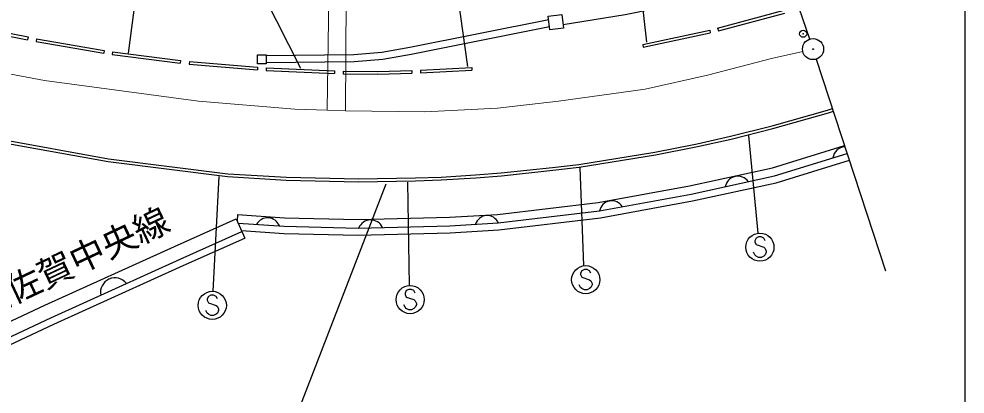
# Model space of a CAD drawing. Units: millimetres, scale not verified. Extents: x 40000 to 680000, y 20000 to 380000.
# Drawn here: x 511772 to 579000, y 260478 to 287167 of the extents above; entities that cross this region are included whole.
import ezdxf
from ezdxf.enums import TextEntityAlignment as Align

# ---------------------------------------------------------------- set-up
doc = ezdxf.new("R2010")
doc.units = ezdxf.units.MM
doc.header["$LTSCALE"] = 1000
doc.header["$PDMODE"] = 32
doc.header["$PDSIZE"] = 500
doc.linetypes.add('CHAIN', pattern=[18.5, 12, -1.5, 3.5, -1.5])
for name, color, linetype, lineweight in [('M-BGD', 7, 'Continuous', 25), ('M-BGD-EXST', 7, 'Continuous', 25), ('M-BMK', 2, 'CHAIN', 13), ('M-BMK-OTRS', 5, 'Continuous', 25), ('M-BMK-SRVR', 3, 'Continuous', 25), ('M-STR-HTXT', 7, 'Continuous', 13), ('M-STR-STRC', 7, 'Continuous', 25), ('M-TTL-BAND', 7, 'Continuous', 25)]:
    doc.layers.add(name, color=color, linetype=linetype, lineweight=lineweight)
doc.layers.add('M-BMK-HTXT', color=7, linetype='Continuous')
doc.layers.add('M-OTRS', color=6, linetype='Continuous')
doc.styles.add('ＭＳ ゴシック', font='')
doc.styles.get('ＭＳ ゴシック').set_extended_font_data('MS Gothic')

msp = doc.modelspace()

# ---------------------------------------------------------------- linework, layer by layer
at = {"layer": 'M-BGD'}
for p, q in [((561418, 286511), (566134, 287777)), ((561470, 286318), (566186, 287584)), ((507620, 286622), (512392, 285688)), ((507658, 286818), (512430, 285884)), ((561418, 286511), (561470, 286318)), ((512430, 285884), (512392, 285688)), ((513030, 285758), (512996, 285561)), ((513030, 285758), (517827, 284920)), ((556092, 285356), (560856, 286361)), ((556133, 285160), (560897, 286165)), ((560856, 286361), (560897, 286165)), ((512996, 285561), (517793, 284723)), ((556092, 285356), (556133, 285160)), ((517827, 284920), (517793, 284723)), ((518431, 284832), (518405, 284633)), ((518405, 284633), (523227, 284007)), ((518431, 284832), (523253, 284205)), ((523253, 284205), (523227, 284007)), ((523883, 284142), (523866, 283942)), ((523866, 283942), (528712, 283538)), ((523883, 284142), (528729, 283737)), ((528729, 283737), (528712, 283538)), ((540303, 283529), (543943, 283716)), ((543943, 283716), (543953, 283516)), ((529338, 283696), (529330, 283497)), ((529330, 283497), (534193, 283282)), ((529338, 283696), (534201, 283482)), ((534201, 283482), (534193, 283282)), ((534821, 283460), (534819, 283260)), ((539688, 283498), (539693, 283298)), ((540303, 283529), (540313, 283330)), ((540313, 283330), (543953, 283516)), ((527209, 272950), (527822, 271581)), ((527306, 273249), (527274, 272805))]:
    msp.add_line(p, q, dxfattribs=at)
for points in [[(566426, 290299), (564645, 289767), (560778, 288742), (556849, 287858), (554852, 287468), (550446, 286747)], [(549418, 287091), (539554, 285133), (537564, 284771), (535578, 284618), (529336, 284541)], [(549480, 286594), (539647, 284642), (537628, 284274), (535600, 284118), (529329, 284041)], [(534819, 283260), (537265, 283236), (539693, 283298)], [(534821, 283460), (537263, 283436), (539688, 283498)], [(505303, 276589), (505689, 277055), (506170, 277503), (507251, 278132), (508440, 278565), (509062, 278678), (509687, 278704), (510318, 278628), (518134, 277225), (526609, 276144), (530774, 275898), (535910, 275786), (539940, 275853), (541771, 275912), (544216, 276067), (546047, 276209), (549683, 276600), (551555, 276821), (556961, 277697), (559952, 278287), (562344, 278817), (565289, 279565), (569227, 280668), (569579, 280783)], [(505457, 276461), (505835, 276917), (506290, 277342), (507336, 277950), (508493, 278371), (509085, 278479), (509679, 278503), (510289, 278430), (518104, 277027), (526590, 275945), (530766, 275698), (535910, 275586), (539945, 275653), (541780, 275712), (544230, 275868), (546065, 276009), (549705, 276401), (551582, 276623), (556997, 277501), (559993, 278091), (562391, 278622), (565340, 279372), (569285, 280476), (569641, 280593)], [(527306, 273249), (530643, 273011), (535886, 272893), (542355, 273059), (545780, 273261), (552936, 274104), (559426, 275294), (565305, 276579), (570436, 278156)], [(527345, 272645), (530615, 272412), (535887, 272293), (542381, 272459), (545833, 272663), (553025, 273510), (559544, 274705), (565458, 275999), (570622, 277585)], [(527577, 272127), (530591, 271912), (535888, 271793), (542402, 271959), (545877, 272164), (553100, 273016), (559643, 274215), (565585, 275514), (570777, 277110)], [(494740, 257934), (513618, 266813), (522828, 270987), (527209, 272950)], [(495165, 257029), (514037, 265906), (523238, 270075), (527618, 272037)], [(495378, 256576), (514247, 265452), (523444, 269620), (527822, 271581)]]:
    msp.add_lwpolyline(points, dxfattribs=at)
for points in [[(550354, 287488), (550476, 286505), (549506, 286384), (549383, 287368)], [(529337, 284608), (529328, 283970), (528721, 283979), (528730, 284616)]]:
    msp.add_lwpolyline(points, close=True, dxfattribs=at)
for centre, radius, start, end in [((570497, 277187), 889, 92.24137, 174.35808), ((562849, 275070), 909, 34.98603, 169.68834), ((553895, 273337), 887, 32.06337, 168.70783), ((529443, 272134), 885, 19.93719, 151.89415), ((545043, 272325), 856, 23.20551, 163.54918), ((536769, 271947), 917, 25.16885, 157.75457), ((518594, 267723), 1025, 37.06015, 191.69939)]:
    msp.add_arc(centre, radius, start, end, dxfattribs=at)
at = {"layer": 'M-BGD-EXST'}
for p, q in [((519559, 284732), (520501, 291779)), ((531796, 283650), (528008, 291135)), ((543662, 283785), (542777, 290225)), ((556396, 285506), (555902, 289792)), ((564302, 271928), (563644, 278865)), ((551902, 269627), (551660, 276595)), ((525575, 267796), (525993, 275966)), ((539515, 268205), (539414, 275543)), ((564331, 271656), (564149, 271565)), ((564513, 271656), (564331, 271656)), ((564695, 271565), (564513, 271656)), ((564149, 271565), (564058, 271383)), ((564058, 271383), (564058, 271293)), ((564058, 271293), (564149, 271111)), ((564149, 271111), (564695, 270929)), ((564786, 271383), (564695, 271565)), ((564058, 270383), (563967, 270565)), ((564149, 270293), (564058, 270383)), ((564331, 270202), (564149, 270293)), ((564695, 270293), (564513, 270202)), ((564695, 270929), (564786, 270838)), ((564786, 270383), (564695, 270293)), ((564786, 270838), (564877, 270656)), ((564877, 270565), (564786, 270383)), ((564877, 270656), (564877, 270565)), ((564513, 270202), (564331, 270202)), ((551773, 269252), (551682, 269071)), ((551682, 269071), (551682, 268980)), ((551682, 268980), (551773, 268798)), ((551955, 269343), (551773, 269252)), ((552137, 269343), (551955, 269343)), ((552319, 269252), (552137, 269343)), ((552410, 269071), (552319, 269252)), ((551682, 268071), (551591, 268252)), ((551773, 268798), (552319, 268616)), ((552319, 268616), (552410, 268525)), ((552410, 268525), (552501, 268343)), ((552501, 268252), (552410, 268071)), ((552501, 268343), (552501, 268252)), ((539297, 267836), (539206, 267654)), ((539206, 267654), (539206, 267563)), ((539479, 267927), (539297, 267836)), ((539661, 267927), (539479, 267927)), ((539843, 267836), (539661, 267927)), ((539934, 267654), (539843, 267836)), ((551773, 267980), (551682, 268071)), ((551955, 267889), (551773, 267980)), ((552137, 267889), (551955, 267889)), ((552319, 267980), (552137, 267889)), ((552410, 268071), (552319, 267980)), ((525237, 267427), (525146, 267245)), ((525146, 267245), (525146, 267154)), ((525146, 267154), (525237, 266972)), ((525418, 267518), (525237, 267427)), ((525237, 266972), (525782, 266790)), ((525600, 267518), (525418, 267518)), ((525782, 267427), (525600, 267518)), ((525873, 267245), (525782, 267427)), ((539206, 267563), (539297, 267381)), ((539297, 267381), (539843, 267199)), ((539843, 267199), (539934, 267109)), ((539934, 267109), (540025, 266927)), ((540025, 266927), (540025, 266836)), ((525146, 266245), (525055, 266427)), ((525237, 266154), (525146, 266245)), ((525782, 266790), (525873, 266700)), ((525873, 266245), (525782, 266154)), ((525873, 266700), (525964, 266518)), ((525964, 266427), (525873, 266245)), ((525964, 266518), (525964, 266427)), ((539206, 266654), (539115, 266836)), ((539297, 266563), (539206, 266654)), ((539479, 266472), (539297, 266563)), ((539661, 266472), (539479, 266472)), ((539843, 266563), (539661, 266472)), ((539934, 266654), (539843, 266563)), ((540025, 266836), (539934, 266654)), ((525418, 266063), (525237, 266154)), ((525600, 266063), (525418, 266063)), ((525782, 266154), (525600, 266063))]:
    msp.add_line(p, q, dxfattribs=at)
for centre in [(564422, 270929), (552046, 268616), (525509, 266790), (539570, 267199)]:
    msp.add_circle(centre, 1000, dxfattribs=at)
at = {"layer": 'M-BMK'}
for p, q in [((565246, 284352), (567465, 284853)), ((505992, 284165), (513580, 282797)), ((560694, 283170), (565246, 284352)), ((556279, 282175), (560694, 283170)), ((513580, 282797), (524524, 281304)), ((550121, 281304), (556279, 282175)), ((524524, 281304), (531365, 280745)), ((545768, 280807), (550121, 281304)), ((531365, 280745), (533666, 280683)), ((534973, 280620), (533666, 280683)), ((534973, 280620), (540606, 280558)), ((540606, 280558), (545768, 280807))]:
    msp.add_line(p, q, dxfattribs=at)
at = {"layer": 'M-BMK-OTRS'}
for p, q in [((567959, 285729), (550019, 339231)), ((568430, 284305), (573343, 269248))]:
    msp.add_line(p, q, dxfattribs=at)
at = {"layer": 'M-BMK-SRVR'}
for radius in [750, 30]:
    msp.add_circle((568197, 285018), radius, dxfattribs=at)
at = {"layer": 'M-OTRS'}
msp.add_point((567495, 286106), dxfattribs=at)
at = {"layer": 'M-STR-HTXT'}
for p, q in [((533662, 280712), (534307, 320716)), ((535209, 320708), (534968, 280650))]:
    msp.add_line(p, q, dxfattribs=at)
at = {"layer": 'M-STR-STRC'}
msp.add_line((530528, 256462), (537855, 275426), dxfattribs=at)
at = {"layer": 'M-TTL-BAND'}
msp.add_line((579000, 20000), (579000, 370000), dxfattribs=at)

# ---------------------------------------------------------------- texts
at = {"layer": 'M-BMK-HTXT', "style": 'ＭＳ ゴシック'}
msp.add_text('町道佐賀中央線', height=1833, rotation=25.2, dxfattribs=at).set_placement((507063, 264248), align=Align.BOTTOM_LEFT)

doc.saveas('drawing.dxf')
